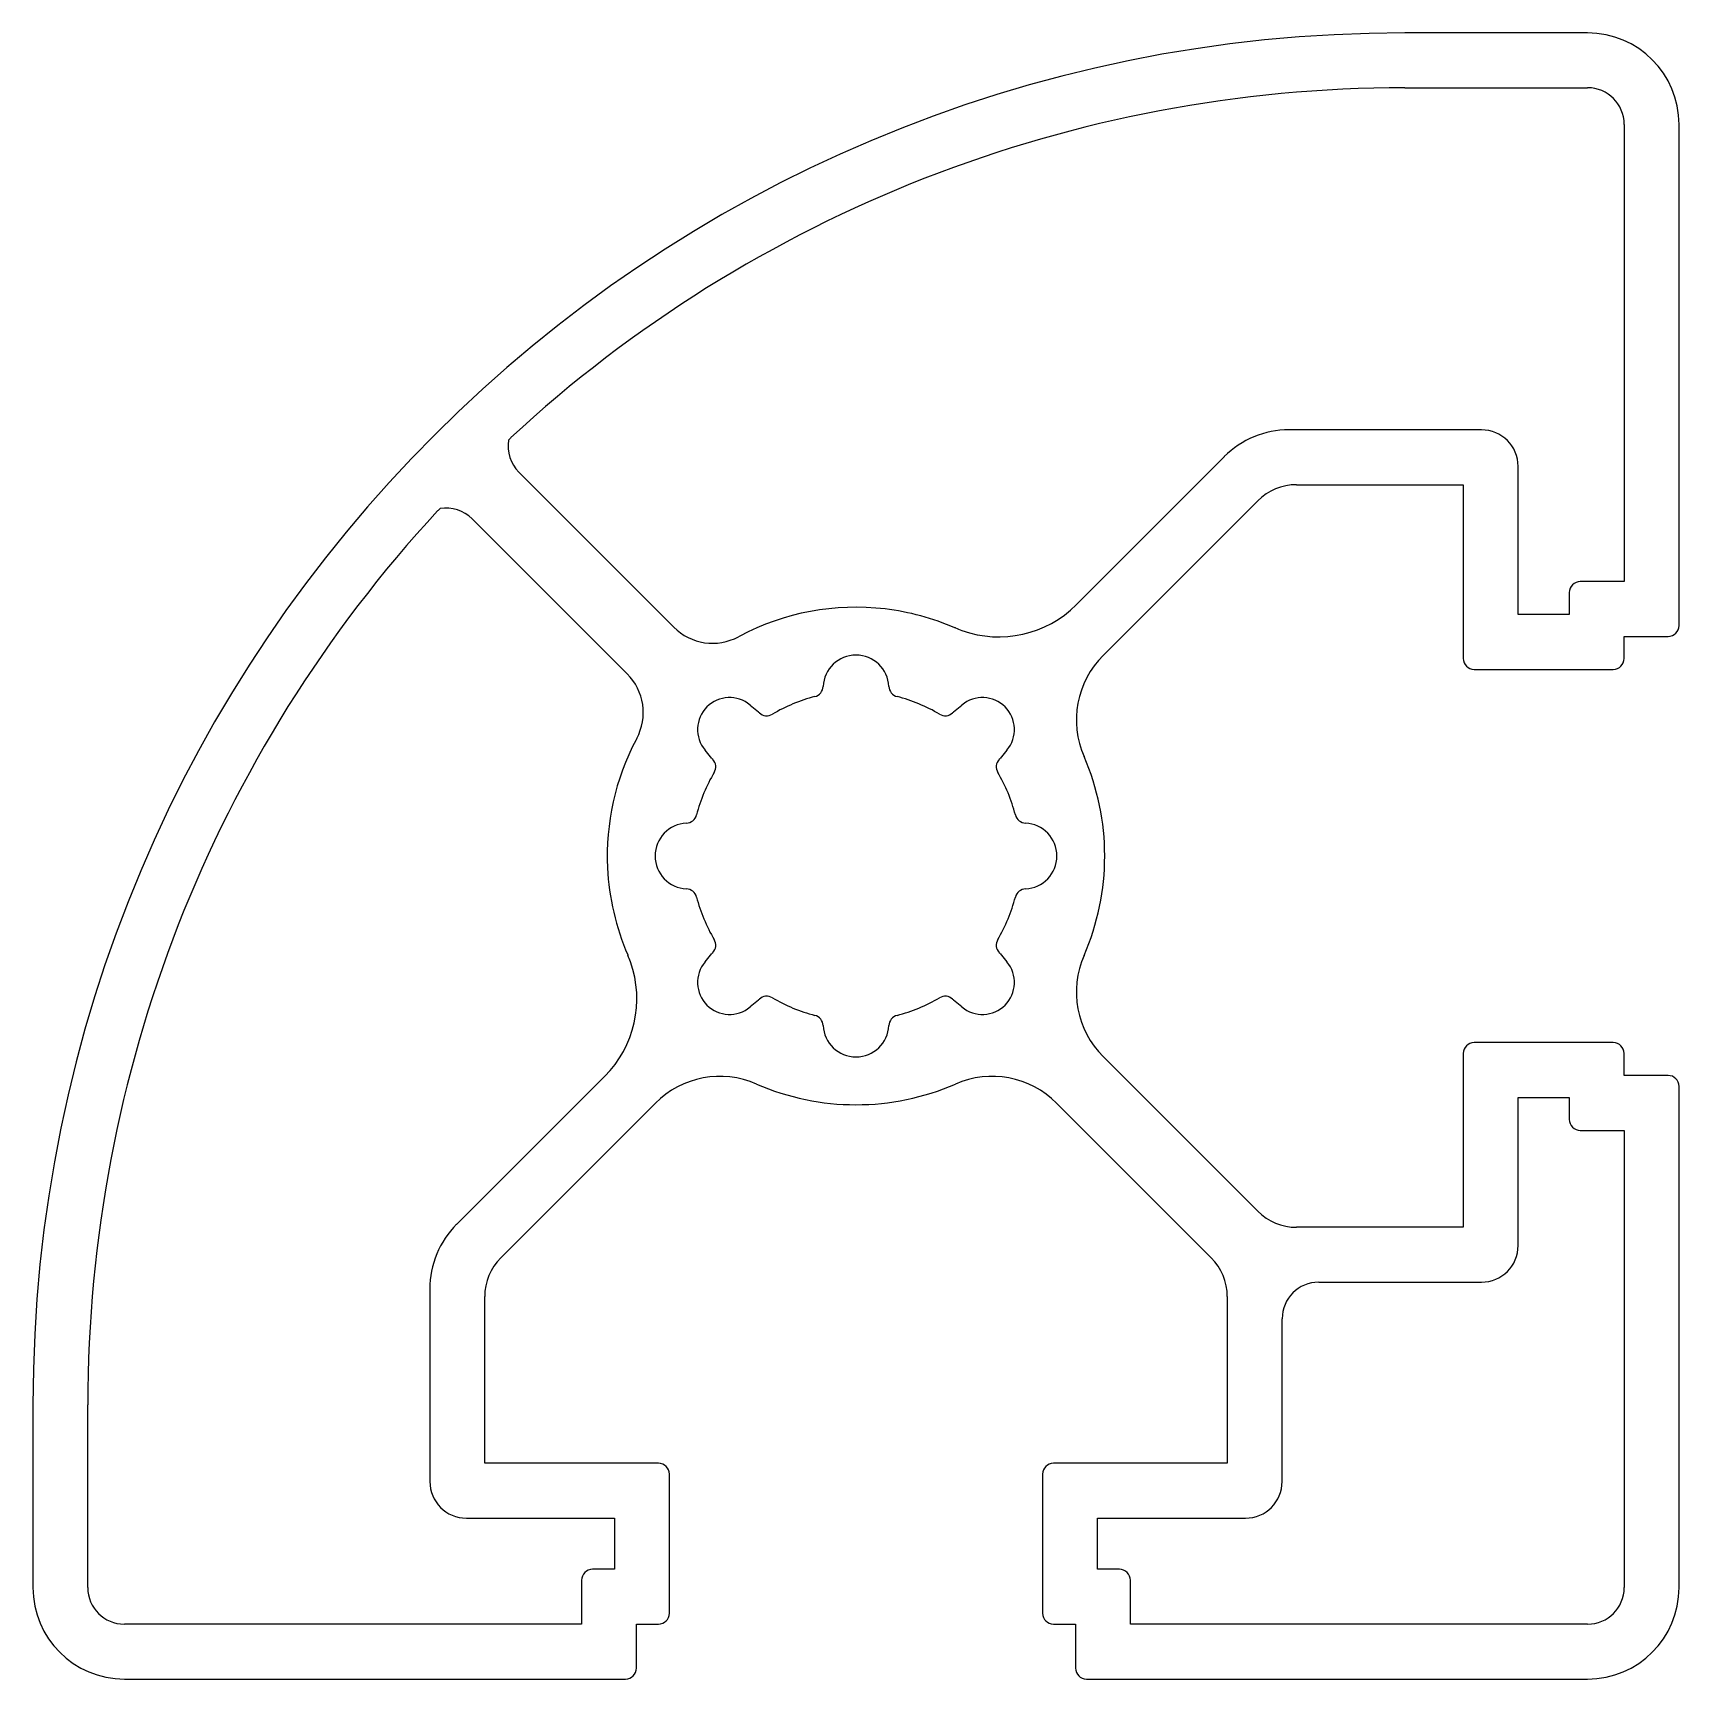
# Model space of a CAD drawing. Extents: x 677.3 to 722.3, y 498.6 to 543.6.
import ezdxf

# ---------------------------------------------------------------- set-up
doc = ezdxf.new("R2010")
doc.units = 0
doc.layers.get('0').update_dxf_attribs({"linetype": 'CONTINUOUS'})

msp = doc.modelspace()

# ---------------------------------------------------------------- linework, layer by layer
for p, q in [((719.771, 543.565), (714.771, 543.565)), ((714.771, 542.065), (719.771, 542.065)), ((720.771, 541.065), (720.771, 528.565)), ((722.271, 527.365), (722.271, 541.065)), ((716.871, 532.715), (711.608, 532.715)), ((709.841, 531.982), (705.792, 527.934)), ((694.79, 527.319), (690.554, 531.555)), ((717.871, 527.665), (717.871, 531.715)), ((711.816, 531.215), (716.371, 531.215)), ((716.371, 531.215), (716.371, 526.465)), ((706.529, 526.549), (710.755, 530.775)), ((689.281, 530.282), (693.517, 526.046)), ((720.771, 528.565), (719.571, 528.565)), ((719.271, 528.265), (719.271, 527.665)), ((719.271, 527.665), (717.871, 527.665)), ((696.597, 527.078), (696.559, 527.058)), ((702.489, 527.298), (702.477, 527.303)), ((720.771, 527.065), (721.971, 527.065)), ((720.771, 526.465), (720.771, 527.065)), ((716.671, 526.165), (720.471, 526.165)), ((696.876, 525.192), (697.102, 525.002)), ((702.441, 525.002), (702.667, 525.192)), ((693.777, 524.277), (693.758, 524.239)), ((695.834, 523.734), (695.644, 523.96)), ((703.899, 523.96), (703.709, 523.734)), ((693.533, 518.359), (693.538, 518.347)), ((695.644, 518.169), (695.834, 518.395)), ((703.709, 518.395), (703.899, 518.169)), ((697.102, 517.127), (696.876, 516.937)), ((702.667, 516.937), (702.441, 517.127)), ((720.471, 515.965), (716.671, 515.965)), ((710.755, 511.354), (706.529, 515.58)), ((716.371, 515.665), (716.371, 510.915)), ((720.771, 515.065), (720.771, 515.665)), ((692.902, 515.044), (688.854, 510.995)), ((721.971, 515.065), (720.771, 515.065)), ((717.871, 514.465), (719.271, 514.465)), ((717.871, 510.415), (717.871, 514.465)), ((719.271, 514.465), (719.271, 513.865)), ((722.271, 501.065), (722.271, 514.765)), ((690.061, 510.081), (694.287, 514.307)), ((705.256, 514.307), (709.482, 510.081)), ((719.571, 513.565), (720.771, 513.565)), ((720.771, 513.565), (720.771, 501.065)), ((716.371, 510.915), (711.816, 510.915)), ((712.421, 509.415), (716.871, 509.415)), ((688.121, 509.228), (688.121, 503.965)), ((689.621, 504.465), (689.621, 509.02)), ((709.921, 509.02), (709.921, 504.465)), ((711.421, 503.965), (711.421, 508.415)), ((677.271, 506.065), (677.271, 501.065)), ((678.771, 501.065), (678.771, 506.065)), ((694.371, 504.465), (689.621, 504.465)), ((709.921, 504.465), (705.171, 504.465)), ((694.671, 500.365), (694.671, 504.165)), ((704.871, 504.165), (704.871, 500.365)), ((689.121, 502.965), (693.171, 502.965)), ((693.171, 502.965), (693.171, 501.565)), ((706.371, 501.565), (706.371, 502.965)), ((706.371, 502.965), (710.421, 502.965)), ((693.171, 501.565), (692.571, 501.565)), ((706.971, 501.565), (706.371, 501.565)), ((692.271, 501.265), (692.271, 500.065)), ((707.271, 500.065), (707.271, 501.265)), ((692.271, 500.065), (679.771, 500.065)), ((693.771, 500.065), (694.371, 500.065)), ((693.771, 498.865), (693.771, 500.065)), ((705.171, 500.065), (705.771, 500.065)), ((705.771, 500.065), (705.771, 498.865)), ((719.771, 500.065), (707.271, 500.065)), ((679.771, 498.565), (693.471, 498.565)), ((706.071, 498.565), (719.771, 498.565))]:
    msp.add_line(p, q)
for centre, radius, start, end in [((714.771, 506.065), 37.5, 90, 180), ((719.771, 541.065), 2.5, 0, 90), ((714.771, 506.065), 36, 90, 132.7399), ((719.771, 541.065), 1, 0, 90), ((691.261, 532.262), 1, 170.1137, 225), ((690.679, 532.137), 0.5, 132.7399, 143.6503), ((711.608, 530.215), 2.5, 90, 135), ((716.871, 531.715), 1, 0, 90), ((711.816, 529.715), 1.5, 90, 135), ((688.699, 530.157), 0.5, 126.3496, 137.2601), ((688.574, 529.575), 1, 45, 99.8863), ((714.771, 506.065), 36, 137.2601, 180), ((719.571, 528.265), 0.3, 90, 180), ((699.771, 521.065), 6.8, 83.2865, 117.8315), ((703.671, 530.055), 3, 250.4469, 314.9984), ((699.768, 521.053), 6.811, 66.5665, 83.2726), ((695.85, 528.38), 1.5, 225.0297, 298.2021), ((703.488, 529.59), 2.5, 246.4442, 250.8219), ((721.971, 527.365), 0.3, 270, 0), ((699.771, 525.657), 0.9, 2.627, 177.3731), ((708.296, 524.781), 2.5, 135, 203.556), ((716.671, 526.465), 0.3, 180, 270), ((720.471, 526.465), 0.3, 270, 360), ((692.456, 524.986), 1.5, 331.7979, 44.9703), ((698.573, 525.712), 0.3, 284.462, 357.373), ((700.97, 525.712), 0.3, 182.6269, 255.538), ((696.314, 524.522), 0.874, 50, 220), ((699.771, 521.065), 4.5, 104.462, 120.538), ((699.771, 521.065), 4.5, 59.462, 75.538), ((703.229, 524.522), 0.874, 320, 130), ((696.524, 524.312), 0.9, 47.627, 50), ((697.332, 525.199), 0.3, 227.627, 300.538), ((702.21, 525.199), 0.3, 239.462, 312.373), ((703.019, 524.312), 0.9, 130, 132.373), ((699.771, 521.064), 6.8, 152.1678, 182.7198), ((699.771, 521.065), 4.5, 149.462, 165.538), ((696.524, 524.312), 0.9, 220, 222.373), ((695.637, 523.503), 0.3, 329.4619, 42.373), ((703.906, 523.503), 0.3, 137.627, 210.538), ((699.771, 521.065), 4.5, 14.462, 30.538), ((703.019, 524.312), 0.9, 317.627, 320), ((699.771, 521.065), 6.8, 336.444, 23.556), ((695.124, 522.263), 0.3, 272.6269, 345.538), ((704.419, 522.263), 0.3, 194.462, 267.3731), ((695.179, 521.065), 0.9, 92.6269, 267.3731), ((704.364, 521.065), 0.9, 272.6269, 87.3731), ((699.79, 521.069), 6.819, 182.7497, 203.4204), ((695.124, 519.866), 0.3, 14.462, 87.3731), ((699.771, 521.065), 4.5, 194.462, 210.538), ((699.771, 521.065), 4.5, 329.462, 345.538), ((704.419, 519.866), 0.3, 92.6269, 165.538), ((696.524, 517.817), 0.9, 137.6269, 140), ((695.637, 518.626), 0.3, 317.627, 30.538), ((703.906, 518.626), 0.3, 149.462, 222.3731), ((703.019, 517.817), 0.9, 40, 42.373), ((690.781, 517.165), 3, 315.0022, 19.5536), ((691.246, 517.348), 2.5, 19.1676, 23.5451), ((696.314, 517.607), 0.874, 140, 310), ((703.229, 517.607), 0.874, 230, 40), ((708.296, 517.348), 2.5, 156.444, 225), ((696.524, 517.817), 0.9, 310, 312.373), ((697.332, 516.93), 0.3, 59.4619, 132.3731), ((699.771, 521.065), 4.5, 239.462, 255.538), ((699.771, 521.065), 4.5, 284.462, 300.538), ((702.21, 516.93), 0.3, 47.627, 120.538), ((703.019, 517.817), 0.9, 227.6269, 230), ((698.573, 516.417), 0.3, 2.6269, 75.538), ((700.97, 516.417), 0.3, 104.462, 177.373), ((699.771, 516.472), 0.9, 182.627, 357.3731), ((716.671, 515.665), 0.3, 90, 180), ((720.471, 515.665), 0.3, 0, 90), ((696.055, 512.54), 2.5, 66.444, 135), ((699.771, 521.065), 6.8, 246.444, 293.556), ((703.488, 512.54), 2.5, 45, 113.556), ((721.971, 514.765), 0.3, 360, 90), ((719.571, 513.865), 0.3, 180, 270), ((711.816, 512.415), 1.5, 225, 270), ((690.621, 509.228), 2.5, 135, 180), ((716.871, 510.415), 1, 270, 0), ((691.121, 509.02), 1.5, 135, 180), ((708.421, 509.02), 1.5, 0, 45), ((712.421, 508.415), 1, 90, 180), ((694.371, 504.165), 0.3, 0, 90), ((705.171, 504.165), 0.3, 90, 180), ((689.121, 503.965), 1, 180, 270), ((710.421, 503.965), 1, 270, 0), ((692.571, 501.265), 0.3, 90, 180), ((706.971, 501.265), 0.3, 0, 90), ((679.771, 501.065), 2.5, 180, 270), ((679.771, 501.065), 1, 180, 270), ((719.771, 501.065), 2.5, 270, 0), ((719.771, 501.065), 1, 270, 0), ((694.371, 500.365), 0.3, 270, 0), ((705.171, 500.365), 0.3, 180, 270), ((693.471, 498.865), 0.3, 270, 0), ((706.071, 498.865), 0.3, 180, 270)]:
    msp.add_arc(centre, radius, start, end)

doc.saveas('drawing.dxf')
